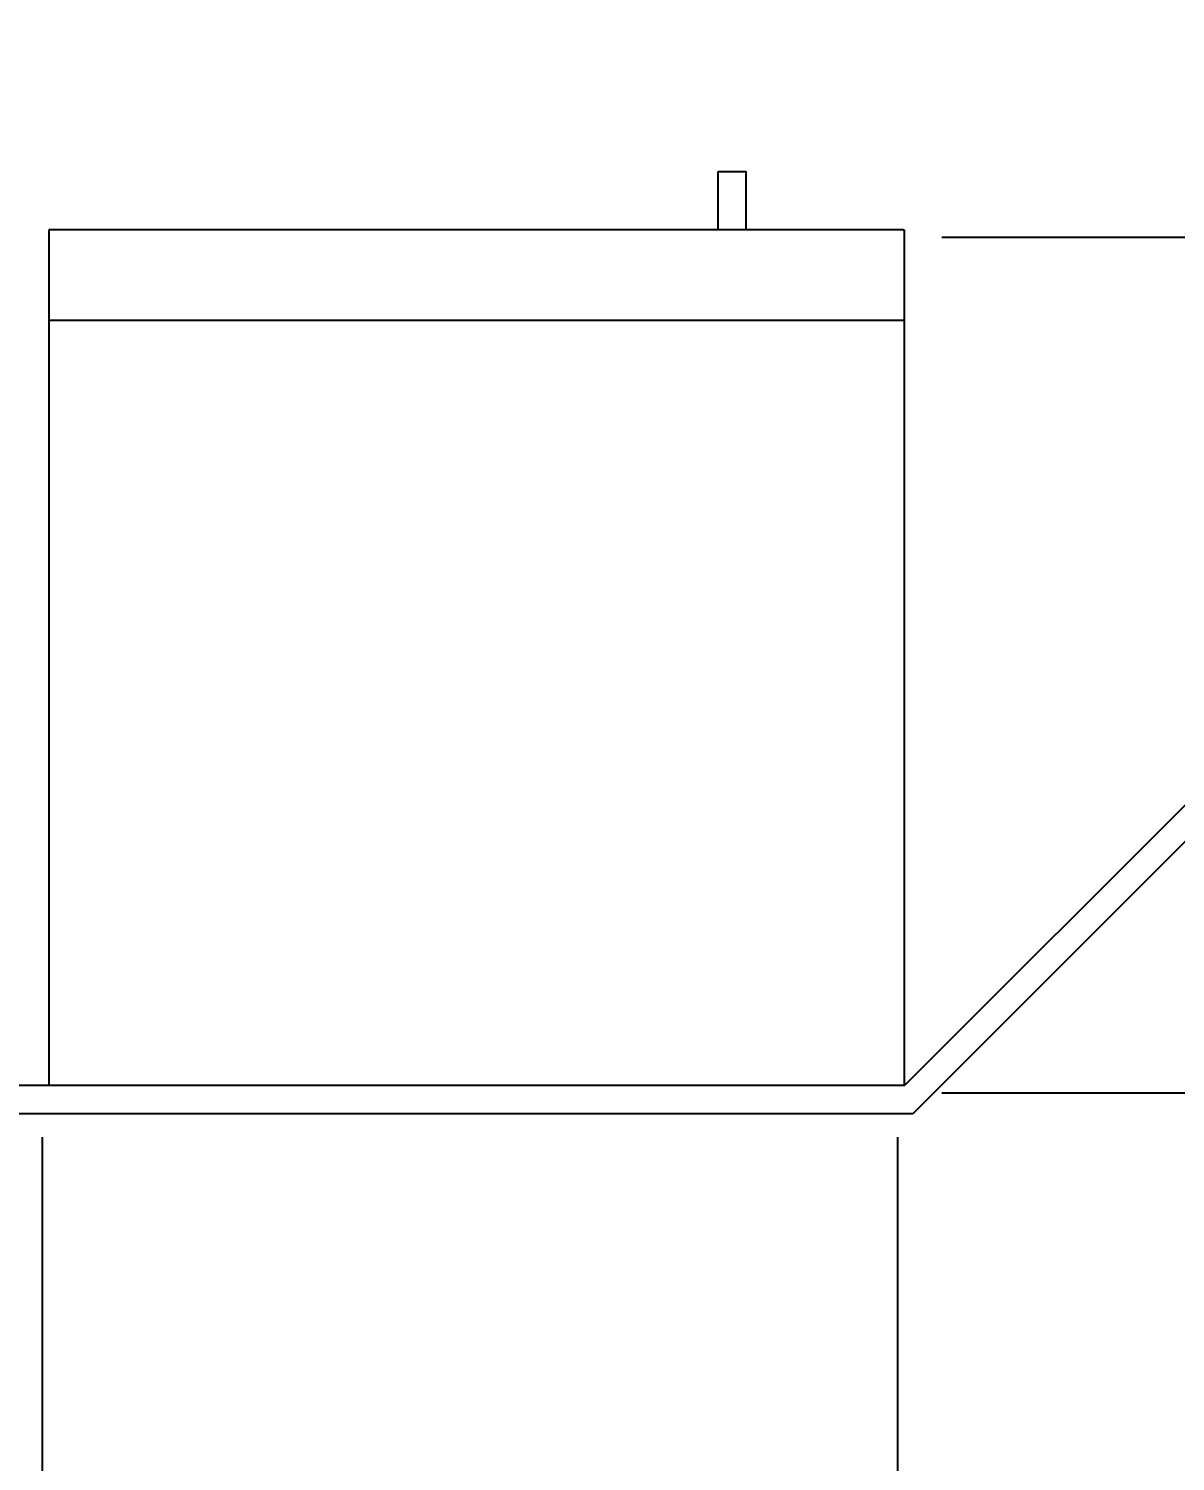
# Model space of a CAD drawing. Header units: metres. Extents: x 26.3 to 44.2, y 14.4 to 19.6.
# Drawn here: x 28.129 to 28.531, y 15.093 to 15.596 of the extents above; entities that cross this region are included whole.
import ezdxf

# ---------------------------------------------------------------- set-up
doc = ezdxf.new("R2010")
doc.units = ezdxf.units.M
doc.header["$MEASUREMENT"] = 0
for name, color, linetype in [('Battery', 41, 'Continuous'), ('Frame(Steel)', 140, 'Continuous'), ('Suspensions', 6, 'Continuous')]:
    doc.layers.add(name, color=color, linetype=linetype)
doc.layers.add('Dimensions', color=7, linetype='Continuous', plot=False)
doc.styles.get("Standard").update_dxf_attribs({"font": 'arial.ttf'})
doc.dimstyles.new('Annotative', dxfattribs={"dimscale": 0, "dimtxt": 0.18, "dimasz": 0.18, "dimexe": 0.18, "dimexo": 0.0625, "dimgap": 0.09, "dimtad": 0, "dimtih": 1, "dimtoh": 1, "dimdec": 4, "dimzin": 0, "dimdsep": 46, "dimtxsty": 'Standard', "dimcen": 0.09, "dimadec": 0, "dimazin": 0, "dimtfac": 1, "dimtdec": 4, "dimtofl": 0, "dimtmove": 0, "dimatfit": 3, "dimfxl": 1, "dimtolj": 1, "dimtzin": 0, "dimarcsym": 0})

# ---------------------------------------------------------------- blocks, each defined once
blk = doc.blocks.new('*D65')
at = {"layer": 'Defpoints', "color": 0, "transparency": 16777216}
for p in [(28.43366, 15.52256), (28.43366, 15.22256), (29.54946, 15.22256)]:
    blk.add_point(p, dxfattribs=at)
at = {"layer": 'Dimensions', "color": 0, "lineweight": -2, "transparency": 16777216}
for p, q in [((28.44928, 15.52256), (29.59446, 15.52256)), ((29.54946, 15.47756), (29.54946, 15.41805)), ((29.54946, 15.26756), (29.54946, 15.32706)), ((28.44928, 15.22256), (29.59446, 15.22256))]:
    blk.add_line(p, q, dxfattribs=at)
at = {"layer": 'Dimensions', "color": 0, "transparency": 16777216}
for points in [[(29.54196, 15.47756), (29.55696, 15.47756), (29.54946, 15.52256)], [(29.54196, 15.26756), (29.55696, 15.26756), (29.54946, 15.22256)]]:
    blk.add_solid(points, dxfattribs=at)
at = {"layer": 'Dimensions', "color": 0, "transparency": 16777216, "insert": (29.54946, 15.37256), "char_height": 0.045, "attachment_point": 5}
blk.add_mtext('\\A1;0.3000', dxfattribs=at)
blk = doc.blocks.new('*D66')
at = {"layer": 'Defpoints', "color": 0, "transparency": 16777216}
for p in [(28.13366, 15.22256), (28.43366, 15.22256), (28.43366, 14.63588)]:
    blk.add_point(p, dxfattribs=at)
at = {"layer": 'Dimensions', "color": 0, "lineweight": -2, "transparency": 16777216}
for p, q in [((28.13366, 15.20693), (28.13366, 14.59088)), ((28.43366, 15.20693), (28.43366, 14.59088)), ((28.08866, 14.63588), (28.04366, 14.63588)), ((28.47866, 14.63588), (28.52366, 14.63588))]:
    blk.add_line(p, q, dxfattribs=at)
at = {"layer": 'Dimensions', "color": 0, "transparency": 16777216}
for points in [[(28.08866, 14.64338), (28.08866, 14.62838), (28.13366, 14.63588)], [(28.47866, 14.64338), (28.47866, 14.62838), (28.43366, 14.63588)]]:
    blk.add_solid(points, dxfattribs=at)
at = {"layer": 'Dimensions', "color": 0, "transparency": 16777216, "insert": (28.28366, 14.63588), "char_height": 0.045, "attachment_point": 5}
blk.add_mtext('\\A1;0.3000', dxfattribs=at)

msp = doc.modelspace()

# ---------------------------------------------------------------- linework, layer by layer
at = {"layer": 'Battery', "color": 0}
for p, q in [((28.3708, 15.54555), (28.38068, 15.54555)), ((28.3708, 15.52555), (28.3708, 15.54555)), ((28.38068, 15.52555), (28.38068, 15.54555))]:
    msp.add_line(p, q, dxfattribs=at)
at = {"layer": 'Battery'}
for p, q in [((28.13607, 15.52514), (28.13607, 15.22514)), ((28.43567, 15.52514), (28.13607, 15.52514)), ((28.43567, 15.52514), (28.43607, 15.52514)), ((28.43607, 15.52514), (28.43607, 15.22514)), ((28.43566, 15.49331), (28.13607, 15.49331)), ((28.03607, 15.22514), (28.43607, 15.22514))]:
    msp.add_line(p, q, dxfattribs=at)
at = {"layer": 'Frame(Steel)'}
for p, q in [((28.78915, 15.578), (28.43628, 15.22514)), ((28.79256, 15.5686), (28.43909, 15.21514)), ((27.95723, 15.22514), (28.43628, 15.22514)), ((28.43909, 15.21514), (27.95376, 15.21514))]:
    msp.add_line(p, q, dxfattribs=at)
at = {"layer": 'Suspensions'}
msp.add_lwpolyline([(28.14861, 15.61909, -0.000094), (28.12003, 15.59908, -0.000087), (28.09063, 15.5785, -0.000997), (28.07903, 15.57041, -0.000349), (28.07181, 15.56542, -0.144555), (28.07124, 15.56523), (28.07077, 15.56521), (28.06684, 15.57093, -0.000746), (28.0644, 15.57451, -0.009445), (28.0635, 15.57587, -0.019877), (28.06306, 15.57664, -0.205241), (28.06304, 15.577, -0.155459), (28.06328, 15.57732, -0.001018), (28.06623, 15.57944, -0.002264), (28.07073, 15.58264, -0.000337), (28.07983, 15.58902, -0.000326), (28.08903, 15.59545, -0.002321), (28.09351, 15.59855, -0.000866)], format="xyb", dxfattribs=at)

# ---------------------------------------------------------------- dimensions: what is measured, and where the dimension line sits
at = {"layer": 'Dimensions'}
dim = msp.add_linear_dim(base=(29.54946, 15.22256), p1=(28.43366, 15.52256), p2=(28.43366, 15.22256), angle=90, dimstyle='Annotative', dxfattribs=at)
dim.commit()
dim.dimension.update_dxf_attribs({"geometry": '*D65', "text_midpoint": (29.54946, 15.37256)})
dim = msp.add_linear_dim(base=(28.43366, 14.63588), p1=(28.13366, 15.22256), p2=(28.43366, 15.22256), dimstyle='Annotative', dxfattribs=at)
dim.commit()
dim.dimension.update_dxf_attribs({"geometry": '*D66', "text_midpoint": (28.28366, 14.63588), "dimtype": 160})

doc.saveas('drawing.dxf')
